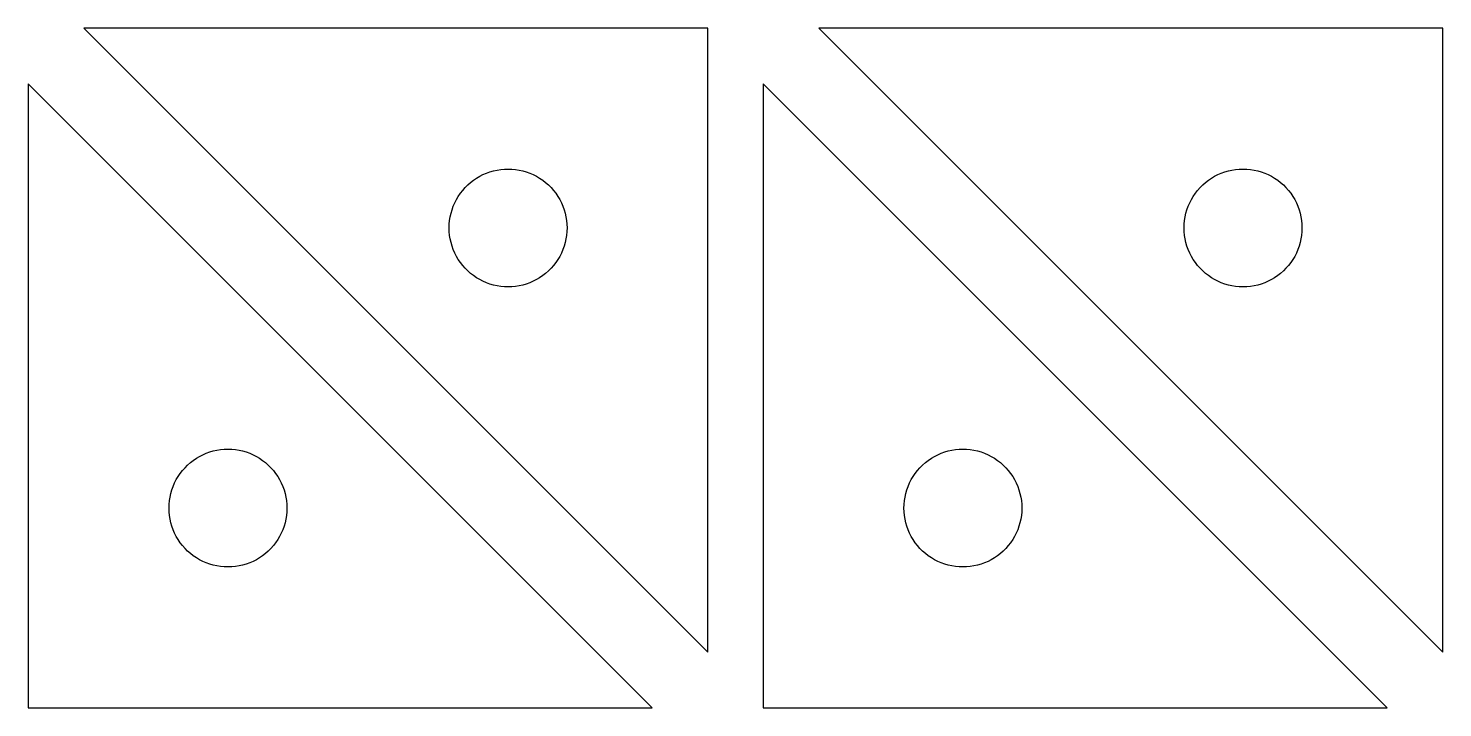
# Model space of a CAD drawing. Extents: x 0 to 77.5, y 0 to 77.5.
# Drawn here: x 26.5 to 77.5, y 0 to 24.5 of the extents above; entities that cross this region are included whole.
import ezdxf

# ---------------------------------------------------------------- set-up
doc = ezdxf.new("R2010")
doc.units = 0
doc.layers.get('0').update_dxf_attribs({"color": 1})

msp = doc.modelspace()

# ---------------------------------------------------------------- linework, layer by layer
at = {"color": 1}
for p, q in [((51, 24.5), (28.5, 24.5)), ((28.5, 24.5), (51, 2)), ((51, 2), (51, 24.5)), ((77.5, 24.5), (55, 24.5)), ((55, 24.5), (77.5, 2)), ((77.5, 2), (77.5, 24.5)), ((26.5, 22.5), (26.5, 0)), ((49, 0), (26.5, 22.5)), ((53, 22.5), (53, 0)), ((75.5, 0), (53, 22.5)), ((43.2715, 19.3582), (43.4018, 19.3874)), ((43.4018, 19.3874), (43.5337, 19.4082)), ((43.5337, 19.4082), (43.6666, 19.4208)), ((43.6666, 19.4208), (43.8, 19.425)), ((43.8, 19.425), (43.9334, 19.4208)), ((43.9334, 19.4208), (44.0663, 19.4082)), ((44.0663, 19.4082), (44.1982, 19.3874)), ((44.1982, 19.3874), (44.3285, 19.3582)), ((69.7715, 19.3582), (69.9018, 19.3874)), ((69.9018, 19.3874), (70.0337, 19.4082)), ((70.0337, 19.4082), (70.1666, 19.4208)), ((70.1666, 19.4208), (70.3, 19.425)), ((70.3, 19.425), (70.4334, 19.4208)), ((70.4334, 19.4208), (70.5663, 19.4082)), ((70.5663, 19.4082), (70.6982, 19.3874)), ((70.6982, 19.3874), (70.8285, 19.3582)), ((42.3454, 18.8491), (42.4455, 18.9373)), ((42.4455, 18.9373), (42.551, 19.0192)), ((42.551, 19.0192), (42.6614, 19.0942)), ((42.6614, 19.0942), (42.7763, 19.1622)), ((42.7763, 19.1622), (42.8952, 19.2228)), ((42.8952, 19.2228), (43.0177, 19.2758)), ((43.0177, 19.2758), (43.1433, 19.321)), ((43.1433, 19.321), (43.2715, 19.3582)), ((44.3285, 19.3582), (44.4567, 19.321)), ((44.4567, 19.321), (44.5823, 19.2758)), ((44.5823, 19.2758), (44.7048, 19.2228)), ((44.7048, 19.2228), (44.8237, 19.1622)), ((44.8237, 19.1622), (44.9386, 19.0942)), ((44.9386, 19.0942), (45.0491, 19.0192)), ((45.0491, 19.0192), (45.1545, 18.9373)), ((45.1545, 18.9373), (45.2547, 18.8491)), ((68.8454, 18.8491), (68.9455, 18.9373)), ((68.9455, 18.9373), (69.051, 19.0192)), ((69.051, 19.0192), (69.1614, 19.0942)), ((69.1614, 19.0942), (69.2763, 19.1622)), ((69.2763, 19.1622), (69.3952, 19.2228)), ((69.3952, 19.2228), (69.5177, 19.2758)), ((69.5177, 19.2758), (69.6433, 19.321)), ((69.6433, 19.321), (69.7715, 19.3582)), ((70.8285, 19.3582), (70.9567, 19.321)), ((70.9567, 19.321), (71.0823, 19.2758)), ((71.0823, 19.2758), (71.2048, 19.2228)), ((71.2048, 19.2228), (71.3237, 19.1622)), ((71.3237, 19.1622), (71.4386, 19.0942)), ((71.4386, 19.0942), (71.5491, 19.0192)), ((71.5491, 19.0192), (71.6545, 18.9373)), ((71.6545, 18.9373), (71.7547, 18.8491)), ((41.9379, 18.3237), (42.0058, 18.4386)), ((42.0058, 18.4386), (42.0808, 18.5491)), ((42.0808, 18.5491), (42.1627, 18.6545)), ((42.1627, 18.6545), (42.2509, 18.7547)), ((42.2509, 18.7547), (42.3454, 18.8491)), ((45.2547, 18.8491), (45.3491, 18.7547)), ((45.3491, 18.7547), (45.4373, 18.6545)), ((45.4373, 18.6545), (45.5192, 18.5491)), ((45.5192, 18.5491), (45.5942, 18.4386)), ((45.5942, 18.4386), (45.6622, 18.3237)), ((68.4379, 18.3237), (68.5058, 18.4386)), ((68.5058, 18.4386), (68.5808, 18.5491)), ((68.5808, 18.5491), (68.6627, 18.6545)), ((68.6627, 18.6545), (68.7509, 18.7547)), ((68.7509, 18.7547), (68.8454, 18.8491)), ((71.7547, 18.8491), (71.8491, 18.7547)), ((71.8491, 18.7547), (71.9373, 18.6545)), ((71.9373, 18.6545), (72.0192, 18.5491)), ((72.0192, 18.5491), (72.0942, 18.4386)), ((72.0942, 18.4386), (72.1622, 18.3237)), ((41.7418, 17.8285), (41.779, 17.9567)), ((41.779, 17.9567), (41.8242, 18.0823)), ((41.8242, 18.0823), (41.8772, 18.2048)), ((41.8772, 18.2048), (41.9379, 18.3237)), ((45.6622, 18.3237), (45.7228, 18.2048)), ((45.7228, 18.2048), (45.7758, 18.0823)), ((45.7758, 18.0823), (45.821, 17.9567)), ((45.821, 17.9567), (45.8582, 17.8285)), ((68.2418, 17.8285), (68.279, 17.9567)), ((68.279, 17.9567), (68.3242, 18.0823)), ((68.3242, 18.0823), (68.3772, 18.2048)), ((68.3772, 18.2048), (68.4379, 18.3237)), ((72.1622, 18.3237), (72.2228, 18.2048)), ((72.2228, 18.2048), (72.2758, 18.0823)), ((72.2758, 18.0823), (72.321, 17.9567)), ((72.321, 17.9567), (72.3582, 17.8285)), ((41.675, 17.3), (41.6792, 17.4334)), ((41.6792, 17.4334), (41.6918, 17.5663)), ((41.6918, 17.5663), (41.7126, 17.6982)), ((41.7126, 17.6982), (41.7418, 17.8285)), ((45.8582, 17.8285), (45.8874, 17.6982)), ((45.8874, 17.6982), (45.9082, 17.5663)), ((45.9082, 17.5663), (45.9208, 17.4334)), ((45.9208, 17.4334), (45.925, 17.3)), ((68.175, 17.3), (68.1792, 17.4334)), ((68.1792, 17.4334), (68.1918, 17.5663)), ((68.1918, 17.5663), (68.2126, 17.6982)), ((68.2126, 17.6982), (68.2418, 17.8285)), ((72.3582, 17.8285), (72.3874, 17.6982)), ((72.3874, 17.6982), (72.4082, 17.5663)), ((72.4082, 17.5663), (72.4208, 17.4334)), ((72.4208, 17.4334), (72.425, 17.3)), ((41.6792, 17.1666), (41.675, 17.3)), ((41.6918, 17.0337), (41.6792, 17.1666)), ((41.7126, 16.9018), (41.6918, 17.0337)), ((41.7418, 16.7715), (41.7126, 16.9018)), ((45.8874, 16.9018), (45.8582, 16.7715)), ((45.9082, 17.0337), (45.8874, 16.9018)), ((45.9208, 17.1666), (45.9082, 17.0337)), ((45.925, 17.3), (45.9208, 17.1666)), ((68.1792, 17.1666), (68.175, 17.3)), ((68.1918, 17.0337), (68.1792, 17.1666)), ((68.2126, 16.9018), (68.1918, 17.0337)), ((68.2418, 16.7715), (68.2126, 16.9018)), ((72.3874, 16.9018), (72.3582, 16.7715)), ((72.4082, 17.0337), (72.3874, 16.9018)), ((72.4208, 17.1666), (72.4082, 17.0337)), ((72.425, 17.3), (72.4208, 17.1666)), ((41.779, 16.6433), (41.7418, 16.7715)), ((41.8242, 16.5177), (41.779, 16.6433)), ((41.8772, 16.3952), (41.8242, 16.5177)), ((41.9379, 16.2763), (41.8772, 16.3952)), ((45.7228, 16.3952), (45.6622, 16.2763)), ((45.7758, 16.5177), (45.7228, 16.3952)), ((45.821, 16.6433), (45.7758, 16.5177)), ((45.8582, 16.7715), (45.821, 16.6433)), ((68.279, 16.6433), (68.2418, 16.7715)), ((68.3242, 16.5177), (68.279, 16.6433)), ((68.3772, 16.3952), (68.3242, 16.5177)), ((68.4379, 16.2763), (68.3772, 16.3952)), ((72.2228, 16.3952), (72.1622, 16.2763)), ((72.2758, 16.5177), (72.2228, 16.3952)), ((72.321, 16.6433), (72.2758, 16.5177)), ((72.3582, 16.7715), (72.321, 16.6433)), ((42.0058, 16.1614), (41.9379, 16.2763)), ((42.0808, 16.051), (42.0058, 16.1614)), ((42.1627, 15.9455), (42.0808, 16.051)), ((42.2509, 15.8454), (42.1627, 15.9455)), ((42.3454, 15.7509), (42.2509, 15.8454)), ((45.3491, 15.8454), (45.2547, 15.7509)), ((45.4373, 15.9455), (45.3491, 15.8454)), ((45.5192, 16.051), (45.4373, 15.9455)), ((45.5942, 16.1614), (45.5192, 16.051)), ((45.6622, 16.2763), (45.5942, 16.1614)), ((68.5058, 16.1614), (68.4379, 16.2763)), ((68.5808, 16.051), (68.5058, 16.1614)), ((68.6627, 15.9455), (68.5808, 16.051)), ((68.7509, 15.8454), (68.6627, 15.9455)), ((68.8454, 15.7509), (68.7509, 15.8454)), ((71.8491, 15.8454), (71.7547, 15.7509)), ((71.9373, 15.9455), (71.8491, 15.8454)), ((72.0192, 16.051), (71.9373, 15.9455)), ((72.0942, 16.1614), (72.0192, 16.051)), ((72.1622, 16.2763), (72.0942, 16.1614)), ((42.4455, 15.6627), (42.3454, 15.7509)), ((42.551, 15.5808), (42.4455, 15.6627)), ((42.6614, 15.5058), (42.551, 15.5808)), ((42.7763, 15.4379), (42.6614, 15.5058)), ((42.8952, 15.3772), (42.7763, 15.4379)), ((43.0177, 15.3242), (42.8952, 15.3772)), ((43.1433, 15.279), (43.0177, 15.3242)), ((44.5823, 15.3242), (44.4567, 15.279)), ((44.7048, 15.3772), (44.5823, 15.3242)), ((44.8237, 15.4379), (44.7048, 15.3772)), ((44.9386, 15.5058), (44.8237, 15.4379)), ((45.0491, 15.5808), (44.9386, 15.5058)), ((45.1545, 15.6627), (45.0491, 15.5808)), ((45.2547, 15.7509), (45.1545, 15.6627)), ((68.9455, 15.6627), (68.8454, 15.7509)), ((69.051, 15.5808), (68.9455, 15.6627)), ((69.1614, 15.5058), (69.051, 15.5808)), ((69.2763, 15.4379), (69.1614, 15.5058)), ((69.3952, 15.3772), (69.2763, 15.4379)), ((69.5177, 15.3242), (69.3952, 15.3772)), ((69.6433, 15.279), (69.5177, 15.3242)), ((71.0823, 15.3242), (70.9567, 15.279)), ((71.2048, 15.3772), (71.0823, 15.3242)), ((71.3237, 15.4379), (71.2048, 15.3772)), ((71.4386, 15.5058), (71.3237, 15.4379)), ((71.5491, 15.5808), (71.4386, 15.5058)), ((71.6545, 15.6627), (71.5491, 15.5808)), ((71.7547, 15.7509), (71.6545, 15.6627)), ((43.2715, 15.2418), (43.1433, 15.279)), ((43.4018, 15.2126), (43.2715, 15.2418)), ((43.5337, 15.1918), (43.4018, 15.2126)), ((43.6666, 15.1792), (43.5337, 15.1918)), ((43.8, 15.175), (43.6666, 15.1792)), ((43.9334, 15.1792), (43.8, 15.175)), ((44.0663, 15.1918), (43.9334, 15.1792)), ((44.1982, 15.2126), (44.0663, 15.1918)), ((44.3285, 15.2418), (44.1982, 15.2126)), ((44.4567, 15.279), (44.3285, 15.2418)), ((69.7715, 15.2418), (69.6433, 15.279)), ((69.9018, 15.2126), (69.7715, 15.2418)), ((70.0337, 15.1918), (69.9018, 15.2126)), ((70.1666, 15.1792), (70.0337, 15.1918)), ((70.3, 15.175), (70.1666, 15.1792)), ((70.4334, 15.1792), (70.3, 15.175)), ((70.5663, 15.1918), (70.4334, 15.1792)), ((70.6982, 15.2126), (70.5663, 15.1918)), ((70.8285, 15.2418), (70.6982, 15.2126)), ((70.9567, 15.279), (70.8285, 15.2418)), ((32.9177, 9.17577), (33.0433, 9.22099)), ((33.0433, 9.22099), (33.1715, 9.25822)), ((33.1715, 9.25822), (33.3018, 9.28735)), ((33.3018, 9.28735), (33.4337, 9.30824)), ((33.4337, 9.30824), (33.5666, 9.3208)), ((33.5666, 9.3208), (33.7, 9.325)), ((33.7, 9.325), (33.8334, 9.3208)), ((33.8334, 9.3208), (33.9663, 9.30824)), ((33.9663, 9.30824), (34.0982, 9.28735)), ((34.0982, 9.28735), (34.2285, 9.25822)), ((34.2285, 9.25822), (34.3567, 9.22099)), ((34.3567, 9.22099), (34.4823, 9.17577)), ((59.4177, 9.17577), (59.5433, 9.22099)), ((59.5433, 9.22099), (59.6715, 9.25822)), ((59.6715, 9.25822), (59.8018, 9.28735)), ((59.8018, 9.28735), (59.9337, 9.30824)), ((59.9337, 9.30824), (60.0666, 9.3208)), ((60.0666, 9.3208), (60.2, 9.325)), ((60.2, 9.325), (60.3334, 9.3208)), ((60.3334, 9.3208), (60.4663, 9.30824)), ((60.4663, 9.30824), (60.5982, 9.28735)), ((60.5982, 9.28735), (60.7285, 9.25822)), ((60.7285, 9.25822), (60.8567, 9.22099)), ((60.8567, 9.22099), (60.9823, 9.17577)), ((32.1509, 8.65465), (32.2453, 8.74905)), ((32.2453, 8.74905), (32.3455, 8.83733)), ((32.3455, 8.83733), (32.4509, 8.91916)), ((32.4509, 8.91916), (32.5614, 8.99419)), ((32.5614, 8.99419), (32.6763, 9.06215)), ((32.6763, 9.06215), (32.7952, 9.12276)), ((32.7952, 9.12276), (32.9177, 9.17577)), ((34.4823, 9.17577), (34.6048, 9.12276)), ((34.6048, 9.12276), (34.7237, 9.06215)), ((34.7237, 9.06215), (34.8386, 8.99419)), ((34.8386, 8.99419), (34.949, 8.91916)), ((34.949, 8.91916), (35.0545, 8.83733)), ((35.0545, 8.83733), (35.1546, 8.74905)), ((35.1546, 8.74905), (35.2491, 8.65465)), ((58.6509, 8.65465), (58.7453, 8.74905)), ((58.7453, 8.74905), (58.8455, 8.83733)), ((58.8455, 8.83733), (58.9509, 8.91916)), ((58.9509, 8.91916), (59.0614, 8.99419)), ((59.0614, 8.99419), (59.1763, 9.06215)), ((59.1763, 9.06215), (59.2952, 9.12276)), ((59.2952, 9.12276), (59.4177, 9.17577)), ((60.9823, 9.17577), (61.1048, 9.12276)), ((61.1048, 9.12276), (61.2237, 9.06215)), ((61.2237, 9.06215), (61.3386, 8.99419)), ((61.3386, 8.99419), (61.449, 8.91916)), ((61.449, 8.91916), (61.5545, 8.83733)), ((61.5545, 8.83733), (61.6546, 8.74905)), ((61.6546, 8.74905), (61.7491, 8.65465)), ((31.7772, 8.10477), (31.8378, 8.22372)), ((31.8378, 8.22372), (31.9058, 8.33862)), ((31.9058, 8.33862), (31.9808, 8.44904)), ((31.9808, 8.44904), (32.0627, 8.55452)), ((32.0627, 8.55452), (32.1509, 8.65465)), ((35.2491, 8.65465), (35.3373, 8.55452)), ((35.3373, 8.55452), (35.4192, 8.44904)), ((35.4192, 8.44904), (35.4942, 8.33862)), ((35.4942, 8.33862), (35.5621, 8.22372)), ((35.5621, 8.22372), (35.6228, 8.10477)), ((58.2772, 8.10477), (58.3378, 8.22372)), ((58.3378, 8.22372), (58.4058, 8.33862)), ((58.4058, 8.33862), (58.4808, 8.44904)), ((58.4808, 8.44904), (58.5627, 8.55452)), ((58.5627, 8.55452), (58.6509, 8.65465)), ((61.7491, 8.65465), (61.8373, 8.55452)), ((61.8373, 8.55452), (61.9192, 8.44904)), ((61.9192, 8.44904), (61.9942, 8.33862)), ((61.9942, 8.33862), (62.0621, 8.22372)), ((62.0621, 8.22372), (62.1228, 8.10477)), ((31.6126, 7.59818), (31.6418, 7.72845)), ((31.6418, 7.72845), (31.679, 7.85666)), ((31.679, 7.85666), (31.7242, 7.98225)), ((31.7242, 7.98225), (31.7772, 8.10477)), ((35.6228, 8.10477), (35.6758, 7.98225)), ((35.6758, 7.98225), (35.721, 7.85666)), ((35.721, 7.85666), (35.7582, 7.72845)), ((35.7582, 7.72845), (35.7874, 7.59818)), ((58.1126, 7.59818), (58.1418, 7.72845)), ((58.1418, 7.72845), (58.179, 7.85666)), ((58.179, 7.85666), (58.2242, 7.98225)), ((58.2242, 7.98225), (58.2772, 8.10477)), ((62.1228, 8.10477), (62.1758, 7.98225)), ((62.1758, 7.98225), (62.221, 7.85666)), ((62.221, 7.85666), (62.2582, 7.72845)), ((62.2582, 7.72845), (62.2874, 7.59818)), ((31.575, 7.2), (31.5792, 7.33342)), ((31.5792, 7.06656), (31.575, 7.2)), ((31.5792, 7.33342), (31.5918, 7.46632)), ((31.5918, 7.46632), (31.6126, 7.59818)), ((35.7874, 7.59818), (35.8082, 7.46632)), ((35.8082, 7.46632), (35.8208, 7.33342)), ((35.8208, 7.33342), (35.825, 7.2)), ((35.825, 7.2), (35.8208, 7.06656)), ((58.075, 7.2), (58.0792, 7.33342)), ((58.0792, 7.06656), (58.075, 7.2)), ((58.0792, 7.33342), (58.0918, 7.46632)), ((58.0918, 7.46632), (58.1126, 7.59818)), ((62.2874, 7.59818), (62.3082, 7.46632)), ((62.3082, 7.46632), (62.3208, 7.33342)), ((62.3208, 7.33342), (62.325, 7.2)), ((62.325, 7.2), (62.3208, 7.06656)), ((31.5918, 6.93365), (31.5792, 7.06656)), ((31.6126, 6.8018), (31.5918, 6.93365)), ((31.6418, 6.67152), (31.6126, 6.8018)), ((31.679, 6.54333), (31.6418, 6.67152)), ((35.7582, 6.67152), (35.721, 6.54333)), ((35.7874, 6.8018), (35.7582, 6.67152)), ((35.8082, 6.93365), (35.7874, 6.8018)), ((35.8208, 7.06656), (35.8082, 6.93365)), ((58.0918, 6.93365), (58.0792, 7.06656)), ((58.1126, 6.8018), (58.0918, 6.93365)), ((58.1418, 6.67152), (58.1126, 6.8018)), ((58.179, 6.54333), (58.1418, 6.67152)), ((62.2582, 6.67152), (62.221, 6.54333)), ((62.2874, 6.8018), (62.2582, 6.67152)), ((62.3082, 6.93365), (62.2874, 6.8018)), ((62.3208, 7.06656), (62.3082, 6.93365)), ((31.7242, 6.41772), (31.679, 6.54333)), ((31.7772, 6.29521), (31.7242, 6.41772)), ((31.8378, 6.17627), (31.7772, 6.29521)), ((31.9058, 6.06136), (31.8378, 6.17627)), ((35.5621, 6.17627), (35.4942, 6.06136)), ((35.6228, 6.29521), (35.5621, 6.17627)), ((35.6758, 6.41772), (35.6228, 6.29521)), ((35.721, 6.54333), (35.6758, 6.41772)), ((58.2242, 6.41772), (58.179, 6.54333)), ((58.2772, 6.29521), (58.2242, 6.41772)), ((58.3378, 6.17627), (58.2772, 6.29521)), ((58.4058, 6.06136), (58.3378, 6.17627)), ((62.0621, 6.17627), (61.9942, 6.06136)), ((62.1228, 6.29521), (62.0621, 6.17627)), ((62.1758, 6.41772), (62.1228, 6.29521)), ((62.221, 6.54333), (62.1758, 6.41772)), ((31.9808, 5.95094), (31.9058, 6.06136)), ((32.0627, 5.84546), (31.9808, 5.95094)), ((32.1509, 5.74533), (32.0627, 5.84546)), ((32.2453, 5.65094), (32.1509, 5.74533)), ((32.3455, 5.56265), (32.2453, 5.65094)), ((35.1546, 5.65094), (35.0545, 5.56265)), ((35.2491, 5.74533), (35.1546, 5.65094)), ((35.3373, 5.84546), (35.2491, 5.74533)), ((35.4192, 5.95094), (35.3373, 5.84546)), ((35.4942, 6.06136), (35.4192, 5.95094)), ((58.4808, 5.95094), (58.4058, 6.06136)), ((58.5627, 5.84546), (58.4808, 5.95094)), ((58.6509, 5.74533), (58.5627, 5.84546)), ((58.7453, 5.65094), (58.6509, 5.74533)), ((58.8455, 5.56265), (58.7453, 5.65094)), ((61.6546, 5.65094), (61.5545, 5.56265)), ((61.7491, 5.74533), (61.6546, 5.65094)), ((61.8373, 5.84546), (61.7491, 5.74533)), ((61.9192, 5.95094), (61.8373, 5.84546)), ((61.9942, 6.06136), (61.9192, 5.95094)), ((32.4509, 5.48083), (32.3455, 5.56265)), ((32.5614, 5.40579), (32.4509, 5.48083)), ((32.6763, 5.33784), (32.5614, 5.40579)), ((32.7952, 5.27724), (32.6763, 5.33784)), ((32.9177, 5.22421), (32.7952, 5.27724)), ((33.0433, 5.179), (32.9177, 5.22421)), ((33.1715, 5.14175), (33.0433, 5.179)), ((33.3018, 5.11263), (33.1715, 5.14175)), ((33.4337, 5.09175), (33.3018, 5.11263)), ((34.0982, 5.11263), (33.9663, 5.09175)), ((34.2285, 5.14175), (34.0982, 5.11263)), ((34.3567, 5.179), (34.2285, 5.14175)), ((34.4823, 5.22421), (34.3567, 5.179)), ((34.6048, 5.27724), (34.4823, 5.22421)), ((34.7237, 5.33784), (34.6048, 5.27724)), ((34.8386, 5.40579), (34.7237, 5.33784)), ((34.949, 5.48083), (34.8386, 5.40579)), ((35.0545, 5.56265), (34.949, 5.48083)), ((58.9509, 5.48083), (58.8455, 5.56265)), ((59.0614, 5.40579), (58.9509, 5.48083)), ((59.1763, 5.33784), (59.0614, 5.40579)), ((59.2952, 5.27724), (59.1763, 5.33784)), ((59.4177, 5.22421), (59.2952, 5.27724)), ((59.5433, 5.179), (59.4177, 5.22421)), ((59.6715, 5.14175), (59.5433, 5.179)), ((59.8018, 5.11263), (59.6715, 5.14175)), ((59.9337, 5.09175), (59.8018, 5.11263)), ((60.5982, 5.11263), (60.4663, 5.09175)), ((60.7285, 5.14175), (60.5982, 5.11263)), ((60.8567, 5.179), (60.7285, 5.14175)), ((60.9823, 5.22421), (60.8567, 5.179)), ((61.1048, 5.27724), (60.9823, 5.22421)), ((61.2237, 5.33784), (61.1048, 5.27724)), ((61.3386, 5.40579), (61.2237, 5.33784)), ((61.449, 5.48083), (61.3386, 5.40579)), ((61.5545, 5.56265), (61.449, 5.48083)), ((33.5666, 5.07919), (33.4337, 5.09175)), ((33.7, 5.075), (33.5666, 5.07919)), ((33.8334, 5.07919), (33.7, 5.075)), ((33.9663, 5.09175), (33.8334, 5.07919)), ((60.0666, 5.07919), (59.9337, 5.09175)), ((60.2, 5.075), (60.0666, 5.07919)), ((60.3334, 5.07919), (60.2, 5.075)), ((60.4663, 5.09175), (60.3334, 5.07919)), ((26.5, 0), (49, 0)), ((53, 0), (75.5, 0))]:
    msp.add_line(p, q, dxfattribs=at)

doc.saveas('drawing.dxf')
